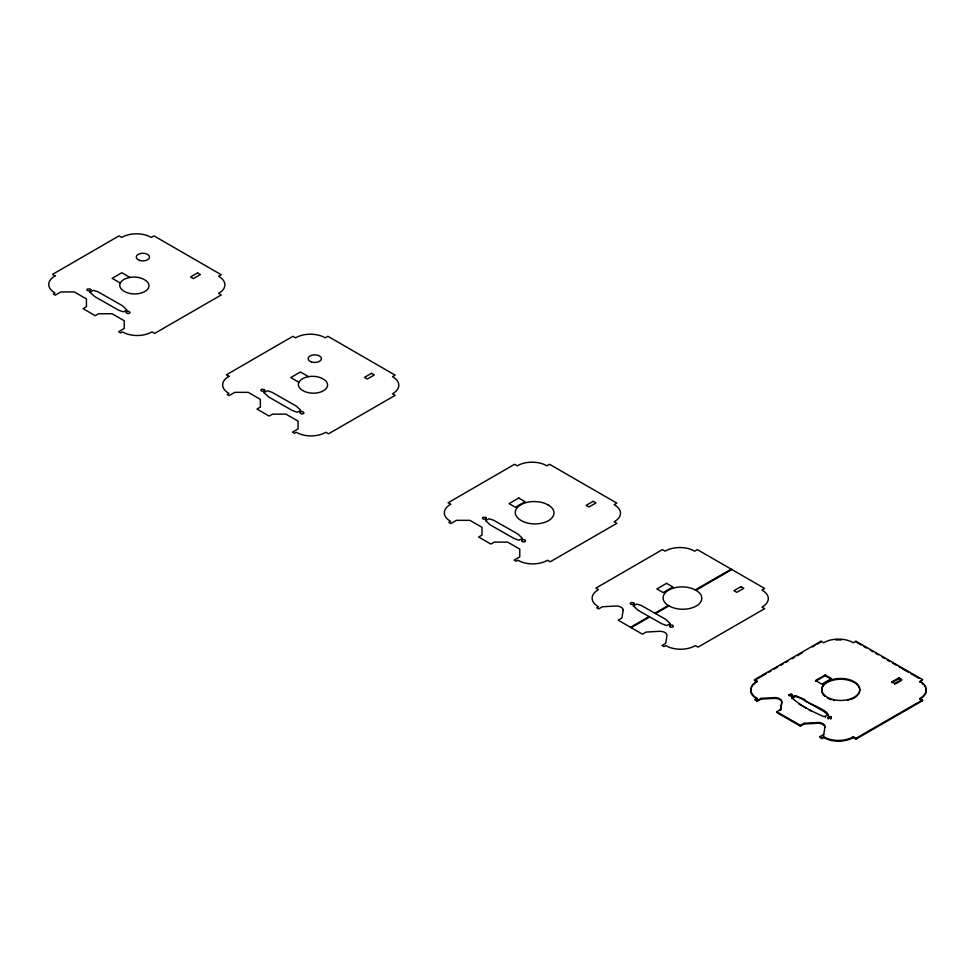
<?xml version="1.0" encoding="UTF-8"?>
<svg xmlns="http://www.w3.org/2000/svg" width="975" height="975" viewBox="0 0 975 975"><rect width="100%" height="100%" fill="white"/><g stroke="black" fill="none" stroke-linecap="round" stroke-linejoin="round"><path stroke-width="1.46" d="M780.512 709.617L781.84 701.671A7.093 4.095 0 0 0 774.759 697.576L761 698.344L757.295 700.489L755.32 699.343L755.32 700.123L757.295 701.257L761 699.124L774.759 698.356A7.093 4.095 0 0 1 781.84 702.451L780.512 710.397L780.512 709.617L776.807 711.75L776.807 712.53L800.426 726.168L804.131 724.023L817.891 723.255A7.093 4.095 0 0 1 824.984 727.35M791.907 697.844L795.515 695.638L804.875 699.648C802.632 702.073 840.279 714.005 823.473 716.491C812.394 711.543 800.902 705.973 791.907 697.844L791.907 698.624L792.005 697.454M788.97 694.907C793.418 691.251 792.687 699.099 788.958 694.919M788.97 695.675L791.091 694.724L792.76 695.662M831.248 717.697C830.298 716.125 826.093 717.466 828.311 719.002M831.248 718.563L830.627 719.014M828.445 715.321L823.631 711.311L800.048 697.917L795.515 696.406L792.005 698.234M922.618 679.672L919.949 681.988L922.618 679.672L856.001 641.209L853.332 642.757L850.968 641.55A20.451 11.81 0 0 0 826.057 641.55L823.692 642.757L821.023 641.209L803.753 651.178L754.504 679.721L757.075 681.208L755.003 682.573A20.451 11.81 0 0 0 755.003 696.954L757.075 698.319L755.32 700.123M919.949 698.319L922.618 700.647L919.949 699.099L922.021 696.954A20.451 11.81 0 0 0 922.021 682.573L919.949 681.208M919.949 699.099L922.021 697.734A20.451 11.81 0 0 0 926.079 688.996M792.053 696.698L792.773 695.687M757.075 681.208L757.075 681.988L754.504 680.501L766.167 673.737M768.763 672.238L771.347 670.739M773.943 669.228L777.831 666.973M780.427 665.474L783.01 663.975M785.606 662.476L788.202 660.965M792.09 658.722L794.674 657.211M797.27 655.712L802.449 652.714M630.508 627.291L648.972 616.627M655.029 613.129L668.326 605.451L669.325 606.036A19.037 10.993 0 0 0 696.247 606.036A19.037 10.993 0 0 0 696.223 590.484L694.663 589.619A19.037 10.993 0 0 0 668.631 590.107A19.037 10.993 0 0 0 667.826 605.134L668.326 605.451M695.224 589.924L731.201 569.156M631.178 627.668L649.642 617.017M655.7 613.519L669.008 605.841M695.894 590.314L731.872 569.546M812.382 646.973L814.856 645.547M817.318 644.122L821.023 641.989L821.023 641.209M755.32 699.343L757.075 698.319M825.191 674.944L815.502 680.538L821.828 684.182L831.517 678.588L825.191 674.944L825.191 675.724L815.502 681.306M823.034 684.267L831.517 679.368L825.191 675.724M776.807 711.75L800.426 725.388L804.131 723.255L817.891 722.475A7.093 4.095 0 0 1 824.984 726.57L823.643 735.296L823.643 734.516L819.938 736.649L819.938 737.429L821.925 738.575L823.692 737.563L826.057 738.757A20.451 11.81 0 0 0 850.968 738.757L853.332 737.563L856.001 739.099L922.618 700.647M891.918 681.891L898.913 677.857L901.741 679.49L894.745 683.524L891.918 681.891L891.918 682.671L898.913 678.637L901.741 680.27L895.915 683.633M819.938 736.649L821.925 737.795L823.692 736.783L826.057 737.977A20.451 11.81 0 0 0 850.968 737.977L853.332 736.783L856.001 738.319L922.618 699.867M861.23 644.999L856.001 641.989L856.001 641.209M863.838 646.51L866.458 648.022M870.37 650.276L872.978 651.787M875.599 653.299L878.207 654.81M882.131 657.065L884.739 658.576M887.348 660.087L889.968 661.598M892.576 663.098L896.488 665.364M899.108 666.876L908.249 672.153M910.857 673.652L918.694 678.186M308.539 376.655L300.446 371.975L290.757 377.569L298.898 382.273M129.931 277.412L121.826 272.744L112.137 278.338L120.278 283.03M798.818 703.913L806.508 708.35M809.067 709.837L811.627 711.311M757.075 699.099L755.003 697.734A20.451 11.81 0 0 1 750.945 688.996M831.248 716.918L828.774 716.32L827.702 717.758M827.714 717.771L830.188 718.38L831.273 716.942M898.913 677.857L898.913 678.637M894.745 683.524L894.745 684.304M856.001 738.319L856.001 739.099M853.332 736.783L853.332 737.563M825.313 716.686L825.313 717.466M823.692 736.783L823.692 737.563M821.925 737.795L821.925 738.575M804.131 723.255L804.131 724.023M800.426 725.388L800.426 726.168M795.515 695.638L795.515 696.406M795.039 695.711L795.039 696.491M761 698.344L761 699.124M757.295 700.489L757.295 701.257M754.504 679.721L754.504 680.501M822.108 692.518A19.037 10.993 0 0 1 839.804 679.258A19.037 10.993 0 0 1 859.645 691.458M859.475 692.152A19.037 10.993 0 0 1 858.89 693.53M858.487 694.188A19.037 10.993 0 0 1 858.012 694.834M856.854 696.077A19.037 10.993 0 0 1 856.172 696.662M855.428 697.223A19.037 10.993 0 0 1 854.624 697.747M853.759 698.246A19.037 10.993 0 0 1 852.845 698.709M851.882 699.136A19.037 10.993 0 0 1 850.87 699.538M848.725 700.208A19.037 10.993 0 0 1 847.604 700.489M834.454 700.611A19.037 10.993 0 0 1 833.32 700.355M831.139 699.733A19.037 10.993 0 0 1 829.116 698.941M828.165 698.49A19.037 10.993 0 0 1 827.275 698.015M824.947 696.382A19.037 10.993 0 0 1 822.4 693.201M835.843 639.99A20.451 11.81 0 0 1 841.181 639.99M922.021 683.353A20.451 11.81 0 0 1 923.508 684.633M924.69 686.022A20.451 11.81 0 0 1 925.555 687.485M751.469 687.485A20.451 11.81 0 0 1 752.334 686.022M753.517 684.633A20.451 11.81 0 0 1 755.003 683.353M126.238 312.28L126.604 313.097A1.913 1.109 0 0 0 128.615 313.499A1.913 1.109 0 0 0 130.028 312.585L129.285 311.537A1.913 1.109 0 0 0 127.42 311.403L126.982 311.549A1.913 1.109 0 0 0 126.238 312.268M300.142 412.681L300.507 413.51A1.913 1.109 0 0 0 302.53 413.9A1.913 1.109 0 0 0 303.944 412.998L303.188 411.95A1.913 1.109 0 0 0 301.336 411.803L300.885 411.95A1.913 1.109 0 0 0 300.142 412.669M521.808 540.662L522.186 541.478A1.913 1.109 0 0 0 524.197 541.881A1.913 1.109 0 0 0 525.61 540.979L524.867 539.931A1.913 1.109 0 0 0 523.002 539.784L522.551 539.931A1.913 1.109 0 0 0 521.808 540.65M669.63 625.999L670.008 626.828A1.913 1.109 0 0 0 672.019 627.23A1.913 1.109 0 0 0 673.432 626.316L672.689 625.267A1.913 1.109 0 0 0 670.824 625.121L670.373 625.267A1.913 1.109 0 0 0 669.63 625.999M623.22 610.094L621.879 618.028L618.187 620.173L642.476 634.201L646.181 632.056L659.941 631.288A7.093 4.095 0 0 1 667.022 635.383L665.693 643.329L661.988 645.462L663.975 646.608L665.742 645.584L668.107 646.791A20.451 11.81 0 0 0 693.018 646.791L695.382 645.584L698.051 647.132L764.668 608.668L761.987 607.133L764.071 605.768A20.451 11.81 0 0 0 764.071 591.386L761.987 590.021L764.668 588.473L697.381 549.632L694.712 551.168L692.335 549.973A20.451 11.81 0 0 0 667.436 549.973L665.06 551.168L662.391 549.632L645.121 559.601L595.871 588.144L598.455 589.631L596.371 590.996A20.451 11.81 0 0 0 596.371 605.378L598.455 606.742L596.688 607.766L598.674 608.9L602.379 606.767L616.127 605.999A7.093 4.095 0 0 1 623.22 610.094M89.98 292.147L94.697 296.558L118.536 310.147L123.313 311.829L126.994 310.013L122.277 305.614L98.024 291.83L93.49 290.331L89.98 292.147M263.896 392.559L268.6 396.959L292.439 410.548L297.217 412.242L300.897 410.426L296.193 406.014L271.928 392.242L267.394 390.731L263.896 392.559M485.562 520.54L490.279 524.94L514.117 538.529L518.883 540.211L522.576 538.407L517.859 533.995L493.606 520.223L489.072 518.712L485.562 520.54M633.384 605.877L638.089 610.289L661.94 623.866L666.705 625.56L670.386 623.744L665.681 619.344L641.428 605.56L636.894 604.049L633.384 605.877M90.748 289.868L90.382 290.404A1.913 1.109 0 0 1 88.103 290.757L87.311 290.416A1.913 1.109 0 0 1 87.677 288.856L90.37 289.075A1.913 1.109 0 0 1 90.748 289.868M264.652 390.28L264.286 390.804A1.913 1.109 0 0 1 262.007 391.17L261.227 390.817A1.913 1.109 0 0 1 261.592 389.269L264.286 389.488A1.913 1.109 0 0 1 264.652 390.28M486.33 518.261L485.952 518.785A1.913 1.109 0 0 1 483.685 519.151L482.893 518.798A1.913 1.109 0 0 1 483.259 517.25L485.952 517.469A1.913 1.109 0 0 1 486.33 518.261M634.14 603.598L633.774 604.134A1.913 1.109 0 0 1 631.495 604.488L630.715 604.147A1.913 1.109 0 0 1 631.081 602.587L633.774 602.806A1.913 1.109 0 0 1 634.14 603.598M120.376 282.848L120.132 283.347A14.259 8.239 0 0 0 123.264 290.745L124.556 291.513A14.284 8.239 0 0 0 144.446 291.72A14.284 8.239 0 0 0 145.397 280.252L142.703 278.789A14.259 8.239 0 0 0 130.589 277.314L129.699 277.448A14.259 8.239 0 0 0 120.376 282.848M298.996 382.09L298.752 382.59A14.259 8.239 0 0 0 301.884 389.988L303.176 390.756A14.284 8.239 0 0 0 323.066 390.963A14.284 8.239 0 0 0 324.005 379.494L321.323 378.032A14.259 8.239 0 0 0 309.209 376.557L308.319 376.691A14.259 8.239 0 0 0 298.996 382.09M55.051 275.901L52.979 277.266A20.451 11.81 0 0 0 52.979 291.647L55.051 293.012L53.296 294.036L55.27 295.181L60.877 291.939L74.332 291.939L86.434 298.935L86.434 306.711L83.07 308.648L95.257 315.681L98.621 313.743L112.076 313.743L124.191 320.726L124.191 328.502L118.597 331.732L120.571 332.877L122.338 331.866L124.702 333.06A20.451 11.81 0 0 0 149.614 333.06L151.99 331.866L154.659 333.401L221.264 294.95L218.595 293.402L220.667 292.037A20.451 11.81 0 0 0 220.667 277.656L218.595 276.291L221.264 274.743L153.977 235.901L151.308 237.437L148.943 236.243A20.451 11.81 0 0 0 124.032 236.243L121.668 237.437L118.999 235.901L52.479 274.414L55.051 275.901M228.967 376.301L226.882 377.666A20.451 11.81 0 0 0 226.882 392.048L228.967 393.425L227.199 394.436L229.186 395.582L234.78 392.352L248.235 392.352L260.349 399.336L260.349 407.111L256.986 409.049L269.161 416.081L272.525 414.143L285.992 414.143L298.094 421.139L298.094 428.903L292.5 432.132L294.487 433.278L296.242 432.266L298.618 433.461A20.451 11.81 0 0 0 323.517 433.461L325.894 432.266L328.563 433.802L395.168 395.35L392.498 393.803L394.582 392.438A20.451 11.81 0 0 0 394.582 378.056L392.498 376.691L395.168 375.156L327.893 336.302L325.223 337.85L322.847 336.643A20.451 11.81 0 0 0 297.948 336.643L295.571 337.85L292.902 336.302L226.383 374.814L228.967 376.301M450.633 504.282L448.561 505.647A20.451 11.81 0 0 0 448.561 520.028L450.633 521.406L448.878 522.417L450.852 523.563L456.446 520.333L469.901 520.333L482.016 527.317L482.016 535.092L478.652 537.03L490.839 544.062L494.203 542.124L507.658 542.124L519.773 549.12L519.773 556.883L514.166 560.113L516.153 561.259L517.92 560.247L520.284 561.442A20.451 11.81 0 0 0 545.196 561.442L547.56 560.247L550.229 561.783L616.846 523.331L614.177 521.783L616.249 520.418A20.451 11.81 0 0 0 616.249 506.037L614.177 504.672L616.846 503.137L549.559 464.283L546.89 465.831L544.525 464.624A20.451 11.81 0 0 0 519.614 464.624L517.25 465.831L514.568 464.283L448.061 502.795L450.633 504.282M197.572 272.939L190.564 276.973L193.391 278.606L200.387 274.56L197.572 272.939M371.475 373.34L364.479 377.374L367.307 379.007L374.303 374.973L371.475 373.34M518.749 498.018L509.06 503.612L515.385 507.256L525.074 501.674L518.749 498.018M593.141 501.321L586.146 505.355L588.973 506.988L595.969 502.954L593.141 501.321M666.571 583.355L656.882 588.949L663.207 592.605L672.896 587.011L666.571 583.355M740.963 586.658L733.968 590.704L736.795 592.337L743.791 588.291L740.963 586.658M548.401 505.148L546.841 504.282A19.037 10.993 0 0 0 520.808 504.77A19.037 10.993 0 0 0 520.004 519.797L521.515 520.699A19.037 10.993 0 0 0 548.438 520.687A19.037 10.993 0 0 0 548.413 505.148M830.444 698.697A19.037 10.993 0 0 0 859.743 689.983A19.037 10.993 0 0 0 832.004 679.685A19.037 10.993 0 0 0 830.444 698.697M311.439 361.981A6.667 3.851 0 0 0 321.433 358.654A6.667 3.851 0 0 0 311.439 355.327A6.667 3.851 0 0 0 311.439 361.981M139.547 260.41A6.667 3.851 0 0 0 149.541 257.083A6.667 3.851 0 0 0 139.547 253.756A6.667 3.851 0 0 0 139.547 260.41"/></g></svg>
